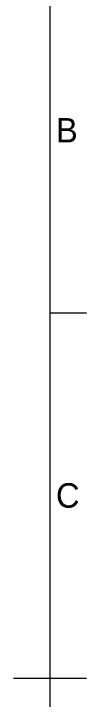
# Model space of a CAD drawing. Header units: millimetres. Extents: x 15 to 415, y 5 to 292.
# Drawn here: x 405 to 415, y 145.6 to 239.4 of the extents above; entities that cross this region are included whole.
import ezdxf

# ---------------------------------------------------------------- set-up
doc = ezdxf.new("R2010")
doc.units = ezdxf.units.MM
doc.layers.add('Border', color=7, linetype='Continuous')
doc.styles.add('Shapr5', font='txt', dxfattribs={"height": 3.3495})

msp = doc.modelspace()

# ---------------------------------------------------------------- linework, layer by layer
at = {"layer": 'Border', "linetype": 'Continuous', "lineweight": 15}
for p, q in [((410, 10), (410, 287)), ((410, 198.5), (415, 198.5)), ((405, 148.5), (415, 148.5))]:
    msp.add_line(p, q, dxfattribs=at)

# ---------------------------------------------------------------- texts
at = {"layer": 'Border', "linetype": 'Continuous', "lineweight": 15, "char_height": 3.3495, "width": 3.3495, "attachment_point": 4, "style": 'Shapr5'}
for s, insert in [('B', (410.8252, 223.5)), ('C', (410.8252, 173.5))]:
    msp.add_mtext(s, dxfattribs=dict(at, insert=insert))

doc.saveas('drawing.dxf')
